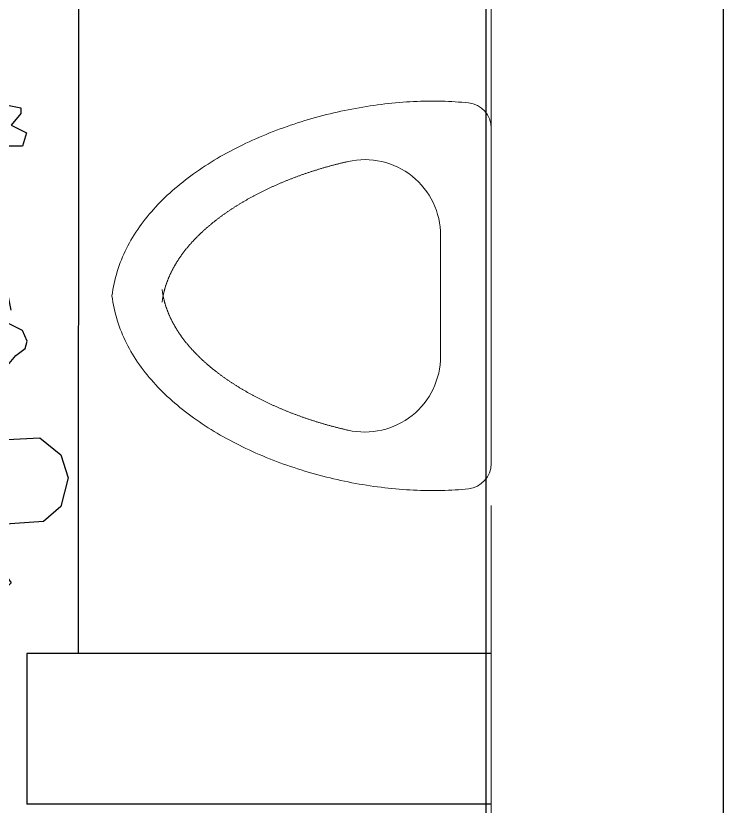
# Model space of a CAD drawing. Header units: metres. Extents: x 319894 to 3389272, y 120 to 6136017.
# Drawn here: x 321545.903 to 321546.588, y 3068034.113 to 3068034.879 of the extents above; entities that cross this region are included whole.
import ezdxf

# ---------------------------------------------------------------- set-up
doc = ezdxf.new("R2010")
doc.units = ezdxf.units.M
doc.header["$MEASUREMENT"] = 0
doc.linetypes.add('CENTER', pattern=[2, 1.25, -0.25, 0.25, -0.25])
doc.linetypes.add('HIDDEN', pattern=[0.375, 0.25, -0.125])
for name, color, linetype, lineweight in [('centerline', 255, 'HIDDEN', 5), ('hatch', 252, 'Continuous', 15), ('wall', 4, 'Continuous', 30)]:
    doc.layers.add(name, color=color, linetype=linetype, lineweight=lineweight)
doc.layers.add('steps', color=23, linetype='Continuous')

# ---------------------------------------------------------------- blocks, each defined once
blk = doc.blocks.new('FINAL GRIDTOP FLOOR')
at = {"layer": 'centerline', "linetype": 'CENTER'}
blk.add_line((322200.74995, 3068092.51643), (322200.74995, 3068054.85673), dxfattribs=at)
blk = doc.blocks.new('URINAL')
at = {"ltscale": 0.5}
for p, q in [((389388.37, 399302.39), (389391.42, 399302.95)), ((389391.42, 399302.95), (389394.49, 399303.44)), ((389394.49, 399303.44), (389397.58, 399303.86)), ((389400.67, 399303.44), (389397.58, 399303.86)), ((389403.74, 399302.95), (389400.67, 399303.44)), ((389406.79, 399302.39), (389403.74, 399302.95)), ((389361.91, 399294.52), (389364.76, 399295.64)), ((389364.76, 399295.64), (389367.63, 399296.7)), ((389367.63, 399296.7), (389370.53, 399297.7)), ((389370.53, 399297.7), (389373.45, 399298.64)), ((389373.45, 399298.64), (389376.39, 399299.52)), ((389376.39, 399299.52), (389379.35, 399300.33)), ((389379.35, 399300.33), (389382.34, 399301.08)), ((389382.34, 399301.08), (389385.34, 399301.77)), ((389385.34, 399301.77), (389388.37, 399302.39)), ((389409.82, 399301.77), (389406.79, 399302.39)), ((389412.83, 399301.08), (389409.82, 399301.77)), ((389415.81, 399300.33), (389412.83, 399301.08)), ((389418.77, 399299.52), (389415.81, 399300.33)), ((389421.71, 399298.64), (389418.77, 399299.52)), ((389424.63, 399297.7), (389421.71, 399298.64)), ((389427.53, 399296.7), (389424.63, 399297.7)), ((389430.4, 399295.64), (389427.53, 399296.7)), ((389433.25, 399294.52), (389430.4, 399295.64)), ((389345.27, 399286.58), (389347.99, 399288.05)), ((389347.99, 399288.05), (389350.73, 399289.46)), ((389350.73, 399289.46), (389353.49, 399290.81)), ((389353.49, 399290.81), (389356.27, 399292.1)), ((389356.27, 399292.1), (389359.08, 399293.34)), ((389359.08, 399293.34), (389361.91, 399294.52)), ((389436.08, 399293.34), (389433.25, 399294.52)), ((389438.89, 399292.1), (389436.08, 399293.34)), ((389441.67, 399290.81), (389438.89, 399292.1)), ((389444.43, 399289.46), (389441.67, 399290.81)), ((389447.17, 399288.05), (389444.43, 399289.46)), ((389449.89, 399286.58), (389447.17, 399288.05)), ((389332.04, 399278.45), (389334.64, 399280.18)), ((389334.64, 399280.18), (389337.27, 399281.86)), ((389337.27, 399281.86), (389339.91, 399283.49)), ((389339.91, 399283.49), (389342.58, 399285.06)), ((389342.58, 399285.06), (389345.27, 399286.58)), ((389452.58, 399285.06), (389449.89, 399286.58)), ((389455.25, 399283.49), (389452.58, 399285.06)), ((389457.9, 399281.86), (389455.25, 399283.49)), ((389460.52, 399280.18), (389457.9, 399281.86)), ((389463.12, 399278.45), (389460.52, 399280.18)), ((389321.88, 399271.01), (389324.39, 399272.94)), ((389324.39, 399272.94), (389326.92, 399274.83)), ((389326.92, 399274.83), (389329.47, 399276.66)), ((389329.47, 399276.66), (389332.04, 399278.45)), ((389465.69, 399276.66), (389463.12, 399278.45)), ((389468.25, 399274.83), (389465.69, 399276.66)), ((389470.77, 399272.94), (389468.25, 399274.83)), ((389473.28, 399271.01), (389470.77, 399272.94)), ((389312.1, 399262.8), (389314.51, 399264.92)), ((389314.51, 399264.92), (389316.94, 399267)), ((389316.94, 399267), (389319.4, 399269.03)), ((389319.4, 399269.03), (389321.88, 399271.01)), ((389475.76, 399269.03), (389473.28, 399271.01)), ((389478.22, 399267), (389475.76, 399269.03)), ((389480.65, 399264.92), (389478.22, 399267)), ((389483.06, 399262.8), (389480.65, 399264.92)), ((389302.7, 399253.85), (389305.02, 399256.15)), ((389305.02, 399256.15), (389307.35, 399258.41)), ((389307.35, 399258.41), (389309.71, 399260.63)), ((389309.71, 399260.63), (389312.1, 399262.8)), ((389485.45, 399260.63), (389483.06, 399262.8)), ((389487.81, 399258.41), (389485.45, 399260.63)), ((389490.14, 399256.15), (389487.81, 399258.41)), ((389492.46, 399253.85), (389490.14, 399256.15)), ((389295.92, 399246.69), (389298.15, 399249.12)), ((389298.15, 399249.12), (389300.42, 399251.51)), ((389300.42, 399251.51), (389302.7, 399253.85)), ((389379.41, 399247.66), (389379.85, 399247.84)), ((389379.85, 399247.84), (389380.3, 399248.02)), ((389380.3, 399248.02), (389380.74, 399248.2)), ((389380.74, 399248.2), (389381.18, 399248.38)), ((389381.18, 399248.38), (389381.62, 399248.56)), ((389381.62, 399248.56), (389382.06, 399248.73)), ((389382.06, 399248.73), (389382.51, 399248.9)), ((389382.51, 399248.9), (389382.95, 399249.07)), ((389382.95, 399249.07), (389383.39, 399249.23)), ((389383.39, 399249.23), (389383.83, 399249.4)), ((389383.83, 399249.4), (389384.28, 399249.56)), ((389384.28, 399249.56), (389384.72, 399249.72)), ((389384.72, 399249.72), (389385.17, 399249.87)), ((389385.17, 399249.87), (389385.61, 399250.03)), ((389385.61, 399250.03), (389386.05, 399250.18)), ((389386.05, 399250.18), (389386.5, 399250.33)), ((389386.5, 399250.33), (389386.94, 399250.47)), ((389386.94, 399250.47), (389387.39, 399250.62)), ((389387.39, 399250.62), (389387.84, 399250.76)), ((389387.84, 399250.76), (389388.28, 399250.9)), ((389388.28, 399250.9), (389388.73, 399251.04)), ((389388.73, 399251.04), (389389.18, 399251.17)), ((389389.18, 399251.17), (389389.63, 399251.3)), ((389389.63, 399251.3), (389390.07, 399251.43)), ((389390.07, 399251.43), (389390.52, 399251.56)), ((389390.52, 399251.56), (389390.97, 399251.69)), ((389390.97, 399251.69), (389391.42, 399251.81)), ((389391.83, 399254.19), (389391.37, 399254.25)), ((389391.42, 399251.81), (389391.87, 399251.93)), ((389392.3, 399254.12), (389391.83, 399254.19)), ((389391.87, 399251.93), (389392.32, 399252.05)), ((389392.77, 399254.06), (389392.3, 399254.12)), ((389392.32, 399252.05), (389392.77, 399252.17)), ((389393.23, 399253.99), (389392.77, 399254.06)), ((389392.77, 399252.17), (389393.23, 399252.28)), ((389393.7, 399253.92), (389393.23, 399253.99)), ((389393.23, 399252.28), (389393.68, 399252.39)), ((389393.68, 399252.39), (389394.13, 399252.5)), ((389394.16, 399253.85), (389393.7, 399253.92)), ((389394.13, 399252.5), (389394.58, 399252.61)), ((389394.62, 399253.78), (389394.16, 399253.85)), ((389394.58, 399252.61), (389395.04, 399252.71)), ((389395.09, 399253.7), (389394.62, 399253.78)), ((389395.04, 399252.71), (389395.49, 399252.81)), ((389395.55, 399253.62), (389395.09, 399253.7)), ((389395.49, 399252.81), (389395.95, 399252.91)), ((389396.01, 399253.54), (389395.55, 399253.62)), ((389395.95, 399252.91), (389396.41, 399253.01)), ((389396.47, 399253.46), (389396.01, 399253.54)), ((389396.41, 399253.01), (389396.86, 399253.1)), ((389396.93, 399253.37), (389396.47, 399253.46)), ((389396.86, 399253.1), (389397.32, 399253.2)), ((389397.39, 399253.29), (389396.93, 399253.37)), ((389397.32, 399253.2), (389397.78, 399253.29)), ((389397.84, 399253.2), (389397.39, 399253.29)), ((389397.78, 399253.29), (389398.24, 399253.37)), ((389398.3, 399253.1), (389397.84, 399253.2)), ((389398.24, 399253.37), (389398.69, 399253.46)), ((389398.76, 399253.01), (389398.3, 399253.1)), ((389398.69, 399253.46), (389399.15, 399253.54)), ((389399.21, 399252.91), (389398.76, 399253.01)), ((389399.15, 399253.54), (389399.62, 399253.62)), ((389399.67, 399252.81), (389399.21, 399252.91)), ((389399.62, 399253.62), (389400.08, 399253.7)), ((389400.12, 399252.71), (389399.67, 399252.81)), ((389400.08, 399253.7), (389400.54, 399253.78)), ((389400.58, 399252.61), (389400.12, 399252.71)), ((389400.54, 399253.78), (389401, 399253.85)), ((389401.03, 399252.5), (389400.58, 399252.61)), ((389401, 399253.85), (389401.47, 399253.92)), ((389401.48, 399252.39), (389401.03, 399252.5)), ((389401.47, 399253.92), (389401.93, 399253.99)), ((389401.94, 399252.28), (389401.48, 399252.39)), ((389401.93, 399253.99), (389402.39, 399254.06)), ((389402.39, 399252.17), (389401.94, 399252.28)), ((389402.39, 399254.06), (389402.86, 399254.12)), ((389402.84, 399252.05), (389402.39, 399252.17)), ((389403.29, 399251.93), (389402.84, 399252.05)), ((389402.86, 399254.12), (389403.33, 399254.19)), ((389403.74, 399251.81), (389403.29, 399251.93)), ((389403.33, 399254.19), (389403.8, 399254.25)), ((389404.19, 399251.69), (389403.74, 399251.81)), ((389404.64, 399251.56), (389404.19, 399251.69)), ((389405.09, 399251.43), (389404.64, 399251.56)), ((389405.54, 399251.3), (389405.09, 399251.43)), ((389405.98, 399251.17), (389405.54, 399251.3)), ((389406.43, 399251.04), (389405.98, 399251.17)), ((389406.88, 399250.9), (389406.43, 399251.04)), ((389407.33, 399250.76), (389406.88, 399250.9)), ((389407.77, 399250.62), (389407.33, 399250.76)), ((389408.22, 399250.47), (389407.77, 399250.62)), ((389408.66, 399250.33), (389408.22, 399250.47)), ((389409.11, 399250.18), (389408.66, 399250.33)), ((389409.55, 399250.03), (389409.11, 399250.18)), ((389410, 399249.87), (389409.55, 399250.03)), ((389410.44, 399249.72), (389410, 399249.87)), ((389410.89, 399249.56), (389410.44, 399249.72)), ((389411.33, 399249.4), (389410.89, 399249.56)), ((389411.77, 399249.23), (389411.33, 399249.4)), ((389412.21, 399249.07), (389411.77, 399249.23)), ((389412.66, 399248.9), (389412.21, 399249.07)), ((389413.1, 399248.73), (389412.66, 399248.9)), ((389413.54, 399248.56), (389413.1, 399248.73)), ((389413.98, 399248.38), (389413.54, 399248.56)), ((389414.43, 399248.2), (389413.98, 399248.38)), ((389414.87, 399248.02), (389414.43, 399248.2)), ((389415.31, 399247.84), (389414.87, 399248.02)), ((389415.75, 399247.66), (389415.31, 399247.84)), ((389494.74, 399251.51), (389492.46, 399253.85)), ((389497.01, 399249.12), (389494.74, 399251.51)), ((389499.24, 399246.69), (389497.01, 399249.12)), ((389289.35, 399239.17), (389291.51, 399241.71)), ((389291.51, 399241.71), (389293.7, 399244.22)), ((389293.7, 399244.22), (389295.92, 399246.69)), ((389364.06, 399239.64), (389364.49, 399239.91)), ((389364.49, 399239.91), (389364.93, 399240.18)), ((389364.93, 399240.18), (389365.37, 399240.45)), ((389365.37, 399240.45), (389365.8, 399240.71)), ((389365.8, 399240.71), (389366.24, 399240.97)), ((389366.24, 399240.97), (389366.68, 399241.23)), ((389366.68, 399241.23), (389367.11, 399241.49)), ((389367.11, 399241.49), (389367.55, 399241.74)), ((389367.55, 399241.74), (389367.99, 399241.99)), ((389367.99, 399241.99), (389368.43, 399242.24)), ((389368.43, 399242.24), (389368.86, 399242.49)), ((389368.86, 399242.49), (389369.3, 399242.73)), ((389369.3, 399242.73), (389369.74, 399242.97)), ((389369.74, 399242.97), (389370.18, 399243.21)), ((389370.18, 399243.21), (389370.62, 399243.45)), ((389370.62, 399243.45), (389371.06, 399243.68)), ((389371.06, 399243.68), (389371.49, 399243.91)), ((389371.49, 399243.91), (389371.93, 399244.14)), ((389371.93, 399244.14), (389372.37, 399244.37)), ((389372.37, 399244.37), (389372.81, 399244.59)), ((389372.81, 399244.59), (389373.25, 399244.81)), ((389373.25, 399244.81), (389373.69, 399245.03)), ((389373.69, 399245.03), (389374.13, 399245.25)), ((389374.13, 399245.25), (389374.57, 399245.46)), ((389374.57, 399245.46), (389375.01, 399245.68)), ((389375.01, 399245.68), (389375.45, 399245.89)), ((389375.45, 399245.89), (389375.89, 399246.09)), ((389375.89, 399246.09), (389376.33, 399246.3)), ((389376.33, 399246.3), (389376.77, 399246.5)), ((389376.77, 399246.5), (389377.21, 399246.7)), ((389377.21, 399246.7), (389377.65, 399246.89)), ((389377.65, 399246.89), (389378.09, 399247.09)), ((389378.09, 399247.09), (389378.53, 399247.28)), ((389378.53, 399247.28), (389378.97, 399247.47)), ((389378.97, 399247.47), (389379.41, 399247.66)), ((389416.19, 399247.47), (389415.75, 399247.66)), ((389416.63, 399247.28), (389416.19, 399247.47)), ((389417.07, 399247.09), (389416.63, 399247.28)), ((389417.51, 399246.89), (389417.07, 399247.09)), ((389417.95, 399246.7), (389417.51, 399246.89)), ((389418.39, 399246.5), (389417.95, 399246.7)), ((389418.83, 399246.3), (389418.39, 399246.5)), ((389419.27, 399246.09), (389418.83, 399246.3)), ((389419.71, 399245.89), (389419.27, 399246.09)), ((389420.15, 399245.68), (389419.71, 399245.89)), ((389420.59, 399245.46), (389420.15, 399245.68)), ((389421.03, 399245.25), (389420.59, 399245.46)), ((389421.47, 399245.03), (389421.03, 399245.25)), ((389421.91, 399244.81), (389421.47, 399245.03)), ((389422.35, 399244.59), (389421.91, 399244.81)), ((389422.79, 399244.37), (389422.35, 399244.59)), ((389423.23, 399244.14), (389422.79, 399244.37)), ((389423.67, 399243.91), (389423.23, 399244.14)), ((389424.11, 399243.68), (389423.67, 399243.91)), ((389424.55, 399243.45), (389424.11, 399243.68)), ((389424.98, 399243.21), (389424.55, 399243.45)), ((389425.42, 399242.97), (389424.98, 399243.21)), ((389425.86, 399242.73), (389425.42, 399242.97)), ((389426.3, 399242.49), (389425.86, 399242.73)), ((389426.74, 399242.24), (389426.3, 399242.49)), ((389427.17, 399241.99), (389426.74, 399242.24)), ((389427.61, 399241.74), (389427.17, 399241.99)), ((389428.05, 399241.49), (389427.61, 399241.74)), ((389428.49, 399241.23), (389428.05, 399241.49)), ((389428.92, 399240.97), (389428.49, 399241.23)), ((389429.36, 399240.71), (389428.92, 399240.97)), ((389429.8, 399240.45), (389429.36, 399240.71)), ((389430.23, 399240.18), (389429.8, 399240.45)), ((389430.67, 399239.91), (389430.23, 399240.18)), ((389431.1, 399239.64), (389430.67, 399239.91)), ((389501.46, 399244.22), (389499.24, 399246.69)), ((389503.65, 399241.71), (389501.46, 399244.22)), ((389505.81, 399239.17), (389503.65, 399241.71)), ((389283.01, 399231.29), (389285.1, 399233.95)), ((389285.1, 399233.95), (389287.21, 399236.58)), ((389287.21, 399236.58), (389289.35, 399239.17)), ((389353.22, 399232.04), (389353.65, 399232.37)), ((389353.65, 399232.37), (389354.08, 399232.71)), ((389354.08, 399232.71), (389354.51, 399233.04)), ((389354.51, 399233.04), (389354.94, 399233.36)), ((389354.94, 399233.36), (389355.38, 399233.69)), ((389355.38, 399233.69), (389355.81, 399234.01)), ((389355.81, 399234.01), (389356.24, 399234.33)), ((389356.24, 399234.33), (389356.67, 399234.64)), ((389356.67, 399234.64), (389357.11, 399234.96)), ((389357.11, 399234.96), (389357.54, 399235.27)), ((389357.54, 399235.27), (389357.97, 399235.58)), ((389357.97, 399235.58), (389358.41, 399235.89)), ((389358.41, 399235.89), (389358.84, 399236.19)), ((389358.84, 399236.19), (389359.27, 399236.49)), ((389359.27, 399236.49), (389359.71, 399236.79)), ((389359.71, 399236.79), (389360.14, 399237.09)), ((389360.14, 399237.09), (389360.58, 399237.38)), ((389360.58, 399237.38), (389361.01, 399237.67)), ((389361.01, 399237.67), (389361.45, 399237.96)), ((389361.45, 399237.96), (389361.88, 399238.25)), ((389361.88, 399238.25), (389362.32, 399238.53)), ((389362.32, 399238.53), (389362.75, 399238.81)), ((389362.75, 399238.81), (389363.19, 399239.09)), ((389363.19, 399239.09), (389363.62, 399239.37)), ((389363.62, 399239.37), (389364.06, 399239.64)), ((389431.54, 399239.37), (389431.1, 399239.64)), ((389431.98, 399239.09), (389431.54, 399239.37)), ((389432.41, 399238.81), (389431.98, 399239.09)), ((389432.85, 399238.53), (389432.41, 399238.81)), ((389433.28, 399238.25), (389432.85, 399238.53)), ((389433.72, 399237.96), (389433.28, 399238.25)), ((389434.15, 399237.67), (389433.72, 399237.96)), ((389434.59, 399237.38), (389434.15, 399237.67)), ((389435.02, 399237.09), (389434.59, 399237.38)), ((389435.46, 399236.79), (389435.02, 399237.09)), ((389435.89, 399236.49), (389435.46, 399236.79)), ((389436.32, 399236.19), (389435.89, 399236.49)), ((389436.76, 399235.89), (389436.32, 399236.19)), ((389437.19, 399235.58), (389436.76, 399235.89)), ((389437.62, 399235.27), (389437.19, 399235.58)), ((389438.06, 399234.96), (389437.62, 399235.27)), ((389438.49, 399234.64), (389438.06, 399234.96)), ((389438.92, 399234.33), (389438.49, 399234.64)), ((389439.36, 399234.01), (389438.92, 399234.33)), ((389439.79, 399233.69), (389439.36, 399234.01)), ((389440.22, 399233.36), (389439.79, 399233.69)), ((389440.65, 399233.04), (389440.22, 399233.36)), ((389441.08, 399232.71), (389440.65, 399233.04)), ((389441.51, 399232.37), (389441.08, 399232.71)), ((389441.95, 399232.04), (389441.51, 399232.37)), ((389507.95, 399236.58), (389505.81, 399239.17)), ((389510.06, 399233.95), (389507.95, 399236.58)), ((389512.15, 399231.29), (389510.06, 399233.95)), ((389276.9, 399223.09), (389278.91, 399225.86)), ((389278.91, 399225.86), (389280.95, 399228.59)), ((389280.95, 399228.59), (389283.01, 399231.29)), ((389343.79, 399224.04), (389344.22, 399224.43)), ((389344.22, 399224.43), (389344.65, 399224.82)), ((389344.65, 399224.82), (389345.07, 399225.2)), ((389345.07, 399225.2), (389345.5, 399225.58)), ((389345.5, 399225.58), (389345.92, 399225.96)), ((389345.92, 399225.96), (389346.35, 399226.34)), ((389346.35, 399226.34), (389346.78, 399226.72)), ((389346.78, 399226.72), (389347.21, 399227.09)), ((389347.21, 399227.09), (389347.63, 399227.46)), ((389347.63, 399227.46), (389348.06, 399227.83)), ((389348.06, 399227.83), (389348.49, 399228.19)), ((389348.49, 399228.19), (389348.92, 399228.56)), ((389348.92, 399228.56), (389349.35, 399228.92)), ((389349.35, 399228.92), (389349.78, 399229.27)), ((389349.78, 399229.27), (389350.21, 399229.63)), ((389350.21, 399229.63), (389350.64, 399229.98)), ((389350.64, 399229.98), (389351.06, 399230.33)), ((389351.06, 399230.33), (389351.49, 399230.68)), ((389351.49, 399230.68), (389351.93, 399231.02)), ((389351.93, 399231.02), (389352.36, 399231.36)), ((389352.36, 399231.36), (389352.79, 399231.7)), ((389352.79, 399231.7), (389353.22, 399232.04)), ((389442.38, 399231.7), (389441.95, 399232.04)), ((389442.81, 399231.36), (389442.38, 399231.7)), ((389443.24, 399231.02), (389442.81, 399231.36)), ((389443.67, 399230.68), (389443.24, 399231.02)), ((389444.1, 399230.33), (389443.67, 399230.68)), ((389444.53, 399229.98), (389444.1, 399230.33)), ((389444.96, 399229.63), (389444.53, 399229.98)), ((389445.39, 399229.27), (389444.96, 399229.63)), ((389445.82, 399228.92), (389445.39, 399229.27)), ((389446.24, 399228.56), (389445.82, 399228.92)), ((389446.67, 399228.19), (389446.24, 399228.56)), ((389447.1, 399227.83), (389446.67, 399228.19)), ((389447.53, 399227.46), (389447.1, 399227.83)), ((389447.96, 399227.09), (389447.53, 399227.46)), ((389448.38, 399226.72), (389447.96, 399227.09)), ((389448.81, 399226.34), (389448.38, 399226.72)), ((389449.24, 399225.96), (389448.81, 399226.34)), ((389449.66, 399225.58), (389449.24, 399225.96)), ((389450.09, 399225.2), (389449.66, 399225.58)), ((389450.52, 399224.82), (389450.09, 399225.2)), ((389450.94, 399224.43), (389450.52, 399224.82)), ((389451.37, 399224.04), (389450.94, 399224.43)), ((389514.21, 399228.59), (389512.15, 399231.29)), ((389516.25, 399225.86), (389514.21, 399228.59)), ((389518.26, 399223.09), (389516.25, 399225.86)), ((389271.02, 399214.58), (389272.95, 399217.45)), ((389272.95, 399217.45), (389274.91, 399220.29)), ((389274.91, 399220.29), (389276.9, 399223.09)), ((389335.79, 399216.15), (389336.21, 399216.58)), ((389336.21, 399216.58), (389336.63, 399217.02)), ((389336.63, 399217.02), (389337.05, 399217.45)), ((389337.05, 399217.45), (389337.47, 399217.88)), ((389337.47, 399217.88), (389337.88, 399218.31)), ((389337.88, 399218.31), (389338.3, 399218.73)), ((389338.3, 399218.73), (389338.72, 399219.16)), ((389338.72, 399219.16), (389339.14, 399219.58)), ((389339.14, 399219.58), (389339.56, 399219.99)), ((389339.56, 399219.99), (389339.99, 399220.41)), ((389339.99, 399220.41), (389340.41, 399220.82)), ((389340.41, 399220.82), (389340.83, 399221.23)), ((389340.83, 399221.23), (389341.25, 399221.64)), ((389341.25, 399221.64), (389341.67, 399222.05)), ((389341.67, 399222.05), (389342.1, 399222.45)), ((389342.1, 399222.45), (389342.52, 399222.85)), ((389342.52, 399222.85), (389342.95, 399223.25)), ((389342.95, 399223.25), (389343.37, 399223.64)), ((389343.37, 399223.64), (389343.79, 399224.04)), ((389451.79, 399223.64), (389451.37, 399224.04)), ((389452.22, 399223.25), (389451.79, 399223.64)), ((389452.64, 399222.85), (389452.22, 399223.25)), ((389453.06, 399222.45), (389452.64, 399222.85)), ((389453.49, 399222.05), (389453.06, 399222.45)), ((389453.91, 399221.64), (389453.49, 399222.05)), ((389454.33, 399221.23), (389453.91, 399221.64)), ((389454.76, 399220.82), (389454.33, 399221.23)), ((389455.18, 399220.41), (389454.76, 399220.82)), ((389455.6, 399219.99), (389455.18, 399220.41)), ((389456.02, 399219.58), (389455.6, 399219.99)), ((389456.44, 399219.16), (389456.02, 399219.58)), ((389456.86, 399218.73), (389456.44, 399219.16)), ((389457.28, 399218.31), (389456.86, 399218.73)), ((389457.7, 399217.88), (389457.28, 399218.31)), ((389458.12, 399217.45), (389457.7, 399217.88)), ((389458.53, 399217.02), (389458.12, 399217.45)), ((389458.95, 399216.58), (389458.53, 399217.02)), ((389459.37, 399216.15), (389458.95, 399216.58)), ((389520.25, 399220.29), (389518.26, 399223.09)), ((389522.21, 399217.45), (389520.25, 399220.29)), ((389524.14, 399214.58), (389522.21, 399217.45)), ((389265.37, 399205.78), (389267.23, 399208.75)), ((389267.23, 399208.75), (389269.11, 399211.68)), ((389269.11, 399211.68), (389271.02, 399214.58)), ((389328.79, 399208.35), (389329.19, 399208.83)), ((389329.19, 399208.83), (389329.6, 399209.3)), ((389329.6, 399209.3), (389330.01, 399209.78)), ((389330.01, 399209.78), (389330.42, 399210.25)), ((389330.42, 399210.25), (389330.83, 399210.71)), ((389330.83, 399210.71), (389331.24, 399211.18)), ((389331.24, 399211.18), (389331.65, 399211.64)), ((389331.65, 399211.64), (389332.06, 399212.1)), ((389332.06, 399212.1), (389332.48, 399212.56)), ((389332.48, 399212.56), (389332.89, 399213.02)), ((389332.89, 399213.02), (389333.3, 399213.47)), ((389333.3, 399213.47), (389333.72, 399213.92)), ((389333.72, 399213.92), (389334.13, 399214.37)), ((389334.13, 399214.37), (389334.55, 399214.82)), ((389334.55, 399214.82), (389334.96, 399215.26)), ((389334.96, 399215.26), (389335.38, 399215.71)), ((389335.38, 399215.71), (389335.79, 399216.15)), ((389459.78, 399215.71), (389459.37, 399216.15)), ((389460.2, 399215.26), (389459.78, 399215.71)), ((389460.62, 399214.82), (389460.2, 399215.26)), ((389461.03, 399214.37), (389460.62, 399214.82)), ((389461.45, 399213.92), (389461.03, 399214.37)), ((389461.86, 399213.47), (389461.45, 399213.92)), ((389462.27, 399213.02), (389461.86, 399213.47)), ((389462.69, 399212.56), (389462.27, 399213.02)), ((389463.1, 399212.1), (389462.69, 399212.56)), ((389463.51, 399211.64), (389463.1, 399212.1)), ((389463.92, 399211.18), (389463.51, 399211.64)), ((389464.33, 399210.71), (389463.92, 399211.18)), ((389464.74, 399210.25), (389464.33, 399210.71)), ((389465.15, 399209.78), (389464.74, 399210.25)), ((389465.56, 399209.3), (389465.15, 399209.78)), ((389465.97, 399208.83), (389465.56, 399209.3)), ((389466.38, 399208.35), (389465.97, 399208.83)), ((389526.05, 399211.68), (389524.14, 399214.58)), ((389527.93, 399208.75), (389526.05, 399211.68)), ((389529.79, 399205.78), (389527.93, 399208.75)), ((389261.74, 399199.77), (389263.54, 399202.79)), ((389263.54, 399202.79), (389265.37, 399205.78)), ((389322.35, 399200.42), (389322.74, 399200.93)), ((389322.74, 399200.93), (389323.14, 399201.44)), ((389323.14, 399201.44), (389323.54, 399201.95)), ((389323.54, 399201.95), (389323.94, 399202.45)), ((389323.94, 399202.45), (389324.34, 399202.96)), ((389324.34, 399202.96), (389324.74, 399203.46)), ((389324.74, 399203.46), (389325.14, 399203.96)), ((389325.14, 399203.96), (389325.54, 399204.46)), ((389325.54, 399204.46), (389325.95, 399204.95)), ((389325.95, 399204.95), (389326.35, 399205.44)), ((389326.35, 399205.44), (389326.76, 399205.93)), ((389326.76, 399205.93), (389327.16, 399206.42)), ((389327.16, 399206.42), (389327.57, 399206.91)), ((389327.57, 399206.91), (389327.97, 399207.39)), ((389327.97, 399207.39), (389328.38, 399207.87)), ((389328.38, 399207.87), (389328.79, 399208.35)), ((389466.78, 399207.87), (389466.38, 399208.35)), ((389467.19, 399207.39), (389466.78, 399207.87)), ((389467.6, 399206.91), (389467.19, 399207.39)), ((389468, 399206.42), (389467.6, 399206.91)), ((389468.41, 399205.93), (389468, 399206.42)), ((389468.81, 399205.44), (389468.41, 399205.93)), ((389469.21, 399204.95), (389468.81, 399205.44)), ((389469.62, 399204.46), (389469.21, 399204.95)), ((389470.02, 399203.96), (389469.62, 399204.46)), ((389470.42, 399203.46), (389470.02, 399203.96)), ((389470.82, 399202.96), (389470.42, 399203.46)), ((389471.22, 399202.45), (389470.82, 399202.96)), ((389471.62, 399201.95), (389471.22, 399202.45)), ((389472.02, 399201.44), (389471.62, 399201.95)), ((389472.42, 399200.93), (389472.02, 399201.44)), ((389472.81, 399200.42), (389472.42, 399200.93)), ((389531.62, 399202.79), (389529.79, 399205.78)), ((389533.42, 399199.77), (389531.62, 399202.79)), ((389256.48, 399190.53), (389258.21, 399193.63)), ((389258.21, 399193.63), (389259.96, 399196.71)), ((389259.96, 399196.71), (389261.74, 399199.77)), ((389316.48, 399192.47), (389316.86, 399193.01)), ((389316.86, 399193.01), (389317.25, 399193.55)), ((389317.25, 399193.55), (389317.64, 399194.1)), ((389317.64, 399194.1), (389318.02, 399194.63)), ((389318.02, 399194.63), (389318.41, 399195.17)), ((389318.41, 399195.17), (389318.8, 399195.7)), ((389318.8, 399195.7), (389319.19, 399196.24)), ((389319.19, 399196.24), (389319.59, 399196.77)), ((389319.59, 399196.77), (389319.98, 399197.29)), ((389319.98, 399197.29), (389320.37, 399197.82)), ((389320.37, 399197.82), (389320.76, 399198.34)), ((389320.76, 399198.34), (389321.16, 399198.86)), ((389321.16, 399198.86), (389321.55, 399199.38)), ((389321.55, 399199.38), (389321.95, 399199.9)), ((389321.95, 399199.9), (389322.35, 399200.42)), ((389473.21, 399199.9), (389472.81, 399200.42)), ((389473.61, 399199.38), (389473.21, 399199.9)), ((389474, 399198.86), (389473.61, 399199.38)), ((389474.4, 399198.34), (389474, 399198.86)), ((389474.79, 399197.82), (389474.4, 399198.34)), ((389475.18, 399197.29), (389474.79, 399197.82)), ((389475.57, 399196.77), (389475.18, 399197.29)), ((389475.97, 399196.24), (389475.57, 399196.77)), ((389476.36, 399195.7), (389475.97, 399196.24)), ((389476.75, 399195.17), (389476.36, 399195.7)), ((389477.14, 399194.63), (389476.75, 399195.17)), ((389477.52, 399194.1), (389477.14, 399194.63)), ((389477.91, 399193.55), (389477.52, 399194.1)), ((389478.3, 399193.01), (389477.91, 399193.55)), ((389478.68, 399192.47), (389478.3, 399193.01)), ((389535.2, 399196.71), (389533.42, 399199.77)), ((389536.95, 399193.63), (389535.2, 399196.71)), ((389538.68, 399190.53), (389536.95, 399193.63)), ((389253.12, 399184.23), (389254.79, 399187.39)), ((389254.79, 399187.39), (389256.48, 399190.53)), ((389311.16, 399184.63), (389311.54, 399185.2)), ((389311.54, 399185.2), (389311.91, 399185.77)), ((389311.91, 399185.77), (389312.29, 399186.34)), ((389312.29, 399186.34), (389312.66, 399186.91)), ((389312.66, 399186.91), (389313.04, 399187.47)), ((389313.04, 399187.47), (389313.42, 399188.04)), ((389313.42, 399188.04), (389313.8, 399188.6)), ((389313.8, 399188.6), (389314.18, 399189.16)), ((389314.18, 399189.16), (389314.56, 399189.71)), ((389314.56, 399189.71), (389314.94, 399190.27)), ((389314.94, 399190.27), (389315.32, 399190.82)), ((389315.32, 399190.82), (389315.71, 399191.37)), ((389315.71, 399191.37), (389316.09, 399191.92)), ((389316.09, 399191.92), (389316.48, 399192.47)), ((389479.07, 399191.92), (389478.68, 399192.47)), ((389479.45, 399191.37), (389479.07, 399191.92)), ((389479.84, 399190.82), (389479.45, 399191.37)), ((389480.22, 399190.27), (389479.84, 399190.82)), ((389480.6, 399189.71), (389480.22, 399190.27)), ((389480.98, 399189.16), (389480.6, 399189.71)), ((389481.36, 399188.6), (389480.98, 399189.16)), ((389481.74, 399188.04), (389481.36, 399188.6)), ((389482.12, 399187.47), (389481.74, 399188.04)), ((389482.5, 399186.91), (389482.12, 399187.47)), ((389482.87, 399186.34), (389482.5, 399186.91)), ((389483.25, 399185.77), (389482.87, 399186.34)), ((389483.62, 399185.2), (389483.25, 399185.77)), ((389484, 399184.63), (389483.62, 399185.2)), ((389540.37, 399187.39), (389538.68, 399190.53)), ((389542.04, 399184.23), (389540.37, 399187.39)), ((389248.26, 399174.61), (389249.85, 399177.84)), ((389249.85, 399177.84), (389251.47, 399181.05)), ((389251.47, 399181.05), (389253.12, 399184.23)), ((389306.38, 399177), (389306.75, 399177.6)), ((389306.75, 399177.6), (389307.11, 399178.2)), ((389307.11, 399178.2), (389307.47, 399178.79)), ((389307.47, 399178.79), (389307.84, 399179.38)), ((389307.84, 399179.38), (389308.2, 399179.97)), ((389308.2, 399179.97), (389308.57, 399180.56)), ((389308.57, 399180.56), (389308.94, 399181.15)), ((389308.94, 399181.15), (389309.31, 399181.73)), ((389309.31, 399181.73), (389309.67, 399182.32)), ((389309.67, 399182.32), (389310.05, 399182.9)), ((389310.05, 399182.9), (389310.42, 399183.48)), ((389310.42, 399183.48), (389310.79, 399184.05)), ((389310.79, 399184.05), (389311.16, 399184.63)), ((389484.37, 399184.05), (389484, 399184.63)), ((389484.74, 399183.48), (389484.37, 399184.05)), ((389485.11, 399182.9), (389484.74, 399183.48)), ((389485.49, 399182.32), (389485.11, 399182.9)), ((389485.85, 399181.73), (389485.49, 399182.32)), ((389486.22, 399181.15), (389485.85, 399181.73)), ((389486.59, 399180.56), (389486.22, 399181.15)), ((389486.96, 399179.97), (389486.59, 399180.56)), ((389487.32, 399179.38), (389486.96, 399179.97)), ((389487.69, 399178.79), (389487.32, 399179.38)), ((389488.05, 399178.2), (389487.69, 399178.79)), ((389488.41, 399177.6), (389488.05, 399178.2)), ((389488.78, 399177), (389488.41, 399177.6)), ((389543.69, 399181.05), (389542.04, 399184.23)), ((389545.31, 399177.84), (389543.69, 399181.05)), ((389546.9, 399174.61), (389545.31, 399177.84)), ((389245.16, 399168.08), (389246.7, 399171.36)), ((389246.7, 399171.36), (389248.26, 399174.61)), ((389301.77, 399169.08), (389302.12, 399169.7)), ((389302.12, 399169.7), (389302.47, 399170.31)), ((389302.47, 399170.31), (389302.82, 399170.93)), ((389302.82, 399170.93), (389303.17, 399171.55)), ((389303.17, 399171.55), (389303.53, 399172.16)), ((389303.53, 399172.16), (389303.88, 399172.77)), ((389303.88, 399172.77), (389304.23, 399173.38)), ((389304.23, 399173.38), (389304.59, 399173.99)), ((389304.59, 399173.99), (389304.95, 399174.6)), ((389304.95, 399174.6), (389305.31, 399175.2)), ((389305.31, 399175.2), (389305.66, 399175.8)), ((389305.66, 399175.8), (389306.02, 399176.41)), ((389306.02, 399176.41), (389306.38, 399177)), ((389489.14, 399176.41), (389488.78, 399177)), ((389489.5, 399175.8), (389489.14, 399176.41)), ((389489.85, 399175.2), (389489.5, 399175.8)), ((389490.21, 399174.6), (389489.85, 399175.2)), ((389490.57, 399173.99), (389490.21, 399174.6)), ((389490.93, 399173.38), (389490.57, 399173.99)), ((389491.28, 399172.77), (389490.93, 399173.38)), ((389491.63, 399172.16), (389491.28, 399172.77)), ((389491.99, 399171.55), (389491.63, 399172.16)), ((389492.34, 399170.93), (389491.99, 399171.55)), ((389492.69, 399170.31), (389492.34, 399170.93)), ((389493.04, 399169.7), (389492.69, 399170.31)), ((389493.39, 399169.08), (389493.04, 399169.7)), ((389548.46, 399171.36), (389546.9, 399174.61)), ((389550, 399168.08), (389548.46, 399171.36)), ((389242.17, 399161.46), (389243.66, 399164.78)), ((389243.66, 399164.78), (389245.16, 399168.08)), ((389297.66, 399161.5), (389298, 399162.14)), ((389298, 399162.14), (389298.34, 399162.78)), ((389298.34, 399162.78), (389298.68, 399163.42)), ((389298.68, 399163.42), (389299.02, 399164.05)), ((389299.02, 399164.05), (389299.36, 399164.69)), ((389299.36, 399164.69), (389299.7, 399165.32)), ((389299.7, 399165.32), (389300.04, 399165.95)), ((389300.04, 399165.95), (389300.39, 399166.58)), ((389300.39, 399166.58), (389300.73, 399167.2)), ((389300.73, 399167.2), (389301.08, 399167.83)), ((389301.08, 399167.83), (389301.42, 399168.45)), ((389301.42, 399168.45), (389301.77, 399169.08)), ((389493.74, 399168.45), (389493.39, 399169.08)), ((389494.08, 399167.83), (389493.74, 399168.45)), ((389494.43, 399167.2), (389494.08, 399167.83)), ((389494.77, 399166.58), (389494.43, 399167.2)), ((389495.12, 399165.95), (389494.77, 399166.58)), ((389495.46, 399165.32), (389495.12, 399165.95)), ((389495.8, 399164.69), (389495.46, 399165.32)), ((389496.14, 399164.05), (389495.8, 399164.69)), ((389496.48, 399163.42), (389496.14, 399164.05)), ((389496.82, 399162.78), (389496.48, 399163.42)), ((389497.16, 399162.14), (389496.82, 399162.78)), ((389497.5, 399161.5), (389497.16, 399162.14)), ((389551.5, 399164.78), (389550, 399168.08)), ((389552.99, 399161.46), (389551.5, 399164.78)), ((389237.89, 399151.38), (389239.29, 399154.76)), ((389239.29, 399154.76), (389240.72, 399158.12)), ((389240.72, 399158.12), (389242.17, 399161.46)), ((389293.71, 399153.71), (389294.03, 399154.37)), ((389294.03, 399154.37), (389294.36, 399155.02)), ((389294.36, 399155.02), (389294.68, 399155.68)), ((389294.68, 399155.68), (389295.01, 399156.33)), ((389295.01, 399156.33), (389295.34, 399156.98)), ((389295.34, 399156.98), (389295.67, 399157.63)), ((389295.67, 399157.63), (389296, 399158.28)), ((389296, 399158.28), (389296.33, 399158.93)), ((389296.33, 399158.93), (389296.66, 399159.57)), ((389296.66, 399159.57), (389296.99, 399160.22)), ((389296.99, 399160.22), (389297.33, 399160.86)), ((389297.33, 399160.86), (389297.66, 399161.5)), ((389497.83, 399160.86), (389497.5, 399161.5)), ((389498.17, 399160.22), (389497.83, 399160.86)), ((389498.5, 399159.57), (389498.17, 399160.22)), ((389498.83, 399158.93), (389498.5, 399159.57)), ((389499.16, 399158.28), (389498.83, 399158.93)), ((389499.49, 399157.63), (389499.16, 399158.28)), ((389499.82, 399156.98), (389499.49, 399157.63)), ((389500.15, 399156.33), (389499.82, 399156.98)), ((389500.48, 399155.68), (389500.15, 399156.33)), ((389500.8, 399155.02), (389500.48, 399155.68)), ((389501.13, 399154.37), (389500.8, 399155.02)), ((389501.45, 399153.71), (389501.13, 399154.37)), ((389554.44, 399158.12), (389552.99, 399161.46)), ((389555.87, 399154.76), (389554.44, 399158.12)), ((389557.27, 399151.38), (389555.87, 399154.76)), ((389235.18, 399144.58), (389236.52, 399147.99)), ((389236.52, 399147.99), (389237.89, 399151.38)), ((389289.92, 399145.71), (389290.23, 399146.38)), ((389290.23, 399146.38), (389290.54, 399147.05)), ((389290.54, 399147.05), (389290.85, 399147.72)), ((389290.85, 399147.72), (389291.16, 399148.4)), ((389291.16, 399148.4), (389291.48, 399149.06)), ((389291.48, 399149.06), (389291.79, 399149.73)), ((389291.79, 399149.73), (389292.11, 399150.4)), ((389292.11, 399150.4), (389292.43, 399151.06)), ((389292.43, 399151.06), (389292.75, 399151.73)), ((389292.75, 399151.73), (389293.07, 399152.39)), ((389293.07, 399152.39), (389293.39, 399153.05)), ((389293.39, 399153.05), (389293.71, 399153.71)), ((389501.77, 399153.05), (389501.45, 399153.71)), ((389502.09, 399152.39), (389501.77, 399153.05)), ((389502.41, 399151.73), (389502.09, 399152.39)), ((389502.73, 399151.06), (389502.41, 399151.73)), ((389503.05, 399150.4), (389502.73, 399151.06)), ((389503.37, 399149.73), (389503.05, 399150.4)), ((389503.68, 399149.06), (389503.37, 399149.73)), ((389504, 399148.4), (389503.68, 399149.06)), ((389504.31, 399147.72), (389504, 399148.4)), ((389504.62, 399147.05), (389504.31, 399147.72)), ((389504.93, 399146.38), (389504.62, 399147.05)), ((389505.24, 399145.71), (389504.93, 399146.38)), ((389558.64, 399147.99), (389557.27, 399151.38)), ((389559.98, 399144.58), (389558.64, 399147.99)), ((389232.58, 399137.7), (389233.87, 399141.15)), ((389233.87, 399141.15), (389235.18, 399144.58)), ((389286.59, 399138.2), (389286.89, 399138.89)), ((389286.89, 399138.89), (389287.18, 399139.58)), ((389287.18, 399139.58), (389287.48, 399140.27)), ((389287.48, 399140.27), (389287.78, 399140.95)), ((389287.78, 399140.95), (389288.09, 399141.63)), ((389288.09, 399141.63), (389288.39, 399142.32)), ((389288.39, 399142.32), (389288.69, 399143)), ((389288.69, 399143), (389289, 399143.68)), ((389289, 399143.68), (389289.3, 399144.35)), ((389289.3, 399144.35), (389289.61, 399145.03)), ((389289.61, 399145.03), (389289.92, 399145.71)), ((389505.55, 399145.03), (389505.24, 399145.71)), ((389505.86, 399144.35), (389505.55, 399145.03)), ((389506.16, 399143.68), (389505.86, 399144.35)), ((389506.47, 399143), (389506.16, 399143.68)), ((389506.77, 399142.32), (389506.47, 399143)), ((389507.07, 399141.63), (389506.77, 399142.32)), ((389507.38, 399140.95), (389507.07, 399141.63)), ((389507.68, 399140.27), (389507.38, 399140.95)), ((389507.98, 399139.58), (389507.68, 399140.27)), ((389508.27, 399138.89), (389507.98, 399139.58)), ((389508.57, 399138.2), (389508.27, 399138.89)), ((389561.29, 399141.15), (389559.98, 399144.58)), ((389562.58, 399137.7), (389561.29, 399141.15)), ((389228.89, 399127.28), (389230.09, 399130.77)), ((389230.09, 399130.77), (389231.32, 399134.24)), ((389231.32, 399134.24), (389232.58, 399137.7)), ((389283.13, 399129.86), (389283.41, 399130.56)), ((389283.41, 399130.56), (389283.69, 399131.26)), ((389283.69, 399131.26), (389283.98, 399131.96)), ((389283.98, 399131.96), (389284.26, 399132.66)), ((389284.26, 399132.66), (389284.55, 399133.36)), ((389284.55, 399133.36), (389284.84, 399134.05)), ((389284.84, 399134.05), (389285.12, 399134.75)), ((389285.12, 399134.75), (389285.42, 399135.44)), ((389285.42, 399135.44), (389285.71, 399136.13)), ((389285.71, 399136.13), (389286, 399136.83)), ((389286, 399136.83), (389286.29, 399137.52)), ((389286.29, 399137.52), (389286.59, 399138.2)), ((389508.87, 399137.52), (389508.57, 399138.2)), ((389509.16, 399136.83), (389508.87, 399137.52)), ((389509.45, 399136.13), (389509.16, 399136.83)), ((389509.74, 399135.44), (389509.45, 399136.13)), ((389510.04, 399134.75), (389509.74, 399135.44)), ((389510.32, 399134.05), (389510.04, 399134.75)), ((389510.61, 399133.36), (389510.32, 399134.05)), ((389510.9, 399132.66), (389510.61, 399133.36)), ((389511.18, 399131.96), (389510.9, 399132.66)), ((389511.47, 399131.26), (389511.18, 399131.96)), ((389511.75, 399130.56), (389511.47, 399131.26)), ((389512.03, 399129.86), (389511.75, 399130.56)), ((389563.84, 399134.24), (389562.58, 399137.7)), ((389565.07, 399130.77), (389563.84, 399134.24)), ((389566.27, 399127.28), (389565.07, 399130.77)), ((389226.56, 399120.27), (389227.71, 399123.78)), ((389227.71, 399123.78), (389228.89, 399127.28)), ((389280.11, 399122.07), (389280.38, 399122.78)), ((389280.38, 399122.78), (389280.65, 399123.49)), ((389280.65, 399123.49), (389280.92, 399124.21)), ((389280.92, 399124.21), (389281.19, 399124.92)), ((389281.19, 399124.92), (389281.46, 399125.63)), ((389281.46, 399125.63), (389281.74, 399126.33)), ((389281.74, 399126.33), (389282.01, 399127.04)), ((389282.01, 399127.04), (389282.29, 399127.75)), ((389282.29, 399127.75), (389282.57, 399128.45)), ((389282.57, 399128.45), (389282.85, 399129.15)), ((389282.85, 399129.15), (389283.13, 399129.86)), ((389512.31, 399129.15), (389512.03, 399129.86)), ((389512.59, 399128.45), (389512.31, 399129.15)), ((389512.87, 399127.75), (389512.59, 399128.45)), ((389513.15, 399127.04), (389512.87, 399127.75)), ((389513.42, 399126.33), (389513.15, 399127.04)), ((389513.7, 399125.63), (389513.42, 399126.33)), ((389513.97, 399124.92), (389513.7, 399125.63)), ((389514.24, 399124.21), (389513.97, 399124.92)), ((389514.51, 399123.49), (389514.24, 399124.21)), ((389514.78, 399122.78), (389514.51, 399123.49)), ((389515.05, 399122.07), (389514.78, 399122.78)), ((389567.45, 399123.78), (389566.27, 399127.28)), ((389568.6, 399120.27), (389567.45, 399123.78)), ((389224.36, 399113.21), (389225.45, 399116.74)), ((389225.45, 399116.74), (389226.56, 399120.27)), ((389277.25, 399114.17), (389277.5, 399114.89)), ((389277.5, 399114.89), (389277.76, 399115.61)), ((389277.76, 399115.61), (389278.02, 399116.33)), ((389278.02, 399116.33), (389278.27, 399117.05)), ((389278.27, 399117.05), (389278.53, 399117.77)), ((389278.53, 399117.77), (389278.79, 399118.49)), ((389278.79, 399118.49), (389279.05, 399119.21)), ((389279.05, 399119.21), (389279.31, 399119.93)), ((389279.31, 399119.93), (389279.58, 399120.64)), ((389279.58, 399120.64), (389279.84, 399121.36)), ((389279.84, 399121.36), (389280.11, 399122.07)), ((389515.32, 399121.36), (389515.05, 399122.07)), ((389515.58, 399120.64), (389515.32, 399121.36)), ((389515.85, 399119.93), (389515.58, 399120.64)), ((389516.11, 399119.21), (389515.85, 399119.93)), ((389516.37, 399118.49), (389516.11, 399119.21)), ((389516.63, 399117.77), (389516.37, 399118.49)), ((389516.89, 399117.05), (389516.63, 399117.77)), ((389517.14, 399116.33), (389516.89, 399117.05)), ((389517.4, 399115.61), (389517.14, 399116.33)), ((389517.66, 399114.89), (389517.4, 399115.61)), ((389517.91, 399114.17), (389517.66, 399114.89)), ((389569.71, 399116.74), (389568.6, 399120.27)), ((389570.8, 399113.21), (389569.71, 399116.74)), ((389222.27, 399106.11), (389223.3, 399109.66)), ((389223.3, 399109.66), (389224.36, 399113.21)), ((389274.79, 399106.89), (389275.03, 399107.62)), ((389275.03, 399107.62), (389275.27, 399108.35)), ((389275.27, 399108.35), (389275.52, 399109.08)), ((389275.52, 399109.08), (389275.76, 399109.81)), ((389275.76, 399109.81), (389276.01, 399110.54)), ((389276.01, 399110.54), (389276.25, 399111.27)), ((389276.25, 399111.27), (389276.5, 399111.99)), ((389276.5, 399111.99), (389276.75, 399112.72)), ((389276.75, 399112.72), (389277, 399113.44)), ((389277, 399113.44), (389277.25, 399114.17)), ((389518.16, 399113.44), (389517.91, 399114.17)), ((389518.41, 399112.72), (389518.16, 399113.44)), ((389518.66, 399111.99), (389518.41, 399112.72)), ((389518.91, 399111.27), (389518.66, 399111.99)), ((389519.15, 399110.54), (389518.91, 399111.27)), ((389519.4, 399109.81), (389519.15, 399110.54)), ((389519.64, 399109.08), (389519.4, 399109.81)), ((389519.89, 399108.35), (389519.64, 399109.08)), ((389520.13, 399107.62), (389519.89, 399108.35)), ((389520.37, 399106.89), (389520.13, 399107.62)), ((389571.86, 399109.66), (389570.8, 399113.21)), ((389572.89, 399106.11), (389571.86, 399109.66)), ((389220.29, 399098.97), (389221.27, 399102.54)), ((389221.27, 399102.54), (389222.27, 399106.11)), ((389272.25, 399098.81), (389272.47, 399099.55)), ((389272.47, 399099.55), (389272.7, 399100.28)), ((389272.7, 399100.28), (389272.93, 399101.02)), ((389272.93, 399101.02), (389273.15, 399101.76)), ((389273.15, 399101.76), (389273.38, 399102.49)), ((389273.38, 399102.49), (389273.62, 399103.23)), ((389273.62, 399103.23), (389273.85, 399103.96)), ((389273.85, 399103.96), (389274.08, 399104.7)), ((389274.08, 399104.7), (389274.32, 399105.43)), ((389274.32, 399105.43), (389274.56, 399106.16)), ((389274.56, 399106.16), (389274.79, 399106.89)), ((389520.6, 399106.16), (389520.37, 399106.89)), ((389520.84, 399105.43), (389520.6, 399106.16)), ((389521.08, 399104.7), (389520.84, 399105.43)), ((389521.31, 399103.96), (389521.08, 399104.7)), ((389521.54, 399103.23), (389521.31, 399103.96)), ((389521.78, 399102.49), (389521.54, 399103.23)), ((389522.01, 399101.76), (389521.78, 399102.49)), ((389522.23, 399101.02), (389522.01, 399101.76)), ((389522.46, 399100.28), (389522.23, 399101.02)), ((389522.69, 399099.55), (389522.46, 399100.28)), ((389522.91, 399098.81), (389522.69, 399099.55)), ((389573.89, 399102.54), (389572.89, 399106.11)), ((389574.87, 399098.97), (389573.89, 399102.54)), ((389217.55, 399088.22), (389218.43, 399091.81)), ((389218.43, 399091.81), (389219.35, 399095.39)), ((389219.35, 399095.39), (389220.29, 399098.97)), ((389270.08, 399091.39), (389270.29, 399092.14)), ((389270.29, 399092.14), (389270.5, 399092.88)), ((389270.5, 399092.88), (389270.71, 399093.62)), ((389270.71, 399093.62), (389270.93, 399094.37)), ((389270.93, 399094.37), (389271.15, 399095.11)), ((389271.15, 399095.11), (389271.36, 399095.85)), ((389271.36, 399095.85), (389271.58, 399096.59)), ((389271.58, 399096.59), (389271.8, 399097.33)), ((389271.8, 399097.33), (389272.02, 399098.07)), ((389272.02, 399098.07), (389272.25, 399098.81)), ((389523.14, 399098.07), (389522.91, 399098.81)), ((389523.36, 399097.33), (389523.14, 399098.07)), ((389523.58, 399096.59), (389523.36, 399097.33)), ((389523.8, 399095.85), (389523.58, 399096.59)), ((389524.01, 399095.11), (389523.8, 399095.85)), ((389524.23, 399094.37), (389524.01, 399095.11)), ((389524.45, 399093.62), (389524.23, 399094.37)), ((389524.66, 399092.88), (389524.45, 399093.62)), ((389524.87, 399092.14), (389524.66, 399092.88)), ((389525.08, 399091.39), (389524.87, 399092.14)), ((389575.81, 399095.39), (389574.87, 399098.97)), ((389576.73, 399091.81), (389575.81, 399095.39)), ((389577.61, 399088.22), (389576.73, 399091.81)), ((389215.86, 399081.02), (389216.69, 399084.62)), ((389216.69, 399084.62), (389217.55, 399088.22)), ((389267.85, 399083.18), (389268.05, 399083.93)), ((389268.05, 399083.93), (389268.24, 399084.68)), ((389268.24, 399084.68), (389268.44, 399085.43)), ((389268.44, 399085.43), (389268.64, 399086.17)), ((389268.64, 399086.17), (389268.84, 399086.92)), ((389268.84, 399086.92), (389269.05, 399087.67)), ((389269.05, 399087.67), (389269.25, 399088.41)), ((389269.25, 399088.41), (389269.45, 399089.16)), ((389269.45, 399089.16), (389269.66, 399089.9)), ((389269.66, 399089.9), (389269.87, 399090.65)), ((389269.87, 399090.65), (389270.08, 399091.39)), ((389525.29, 399090.65), (389525.08, 399091.39)), ((389525.5, 399089.9), (389525.29, 399090.65)), ((389525.71, 399089.16), (389525.5, 399089.9)), ((389525.91, 399088.41), (389525.71, 399089.16)), ((389526.11, 399087.67), (389525.91, 399088.41)), ((389526.32, 399086.92), (389526.11, 399087.67)), ((389526.52, 399086.17), (389526.32, 399086.92)), ((389526.72, 399085.43), (389526.52, 399086.17)), ((389526.92, 399084.68), (389526.72, 399085.43)), ((389527.11, 399083.93), (389526.92, 399084.68)), ((389527.31, 399083.18), (389527.11, 399083.93)), ((389578.47, 399084.62), (389577.61, 399088.22)), ((389579.3, 399081.02), (389578.47, 399084.62)), ((389214.3, 399073.81), (389215.07, 399077.42)), ((389215.07, 399077.42), (389215.86, 399081.02)), ((389265.98, 399075.68), (389266.16, 399076.43)), ((389266.16, 399076.43), (389266.34, 399077.18)), ((389266.34, 399077.18), (389266.52, 399077.93)), ((389266.52, 399077.93), (389266.71, 399078.68)), ((389266.71, 399078.68), (389266.9, 399079.43)), ((389266.9, 399079.43), (389267.08, 399080.18)), ((389267.08, 399080.18), (389267.27, 399080.93)), ((389267.27, 399080.93), (389267.47, 399081.68)), ((389267.47, 399081.68), (389267.66, 399082.43)), ((389267.66, 399082.43), (389267.85, 399083.18)), ((389527.5, 399082.43), (389527.31, 399083.18)), ((389527.69, 399081.68), (389527.5, 399082.43)), ((389527.89, 399080.93), (389527.69, 399081.68)), ((389528.08, 399080.18), (389527.89, 399080.93)), ((389528.26, 399079.43), (389528.08, 399080.18)), ((389528.45, 399078.68), (389528.26, 399079.43)), ((389528.64, 399077.93), (389528.45, 399078.68)), ((389528.82, 399077.18), (389528.64, 399077.93)), ((389529, 399076.43), (389528.82, 399077.18)), ((389529.18, 399075.68), (389529, 399076.43)), ((389580.09, 399077.42), (389579.3, 399081.02)), ((389580.86, 399073.81), (389580.09, 399077.42)), ((389212.85, 399066.59), (389213.56, 399070.2)), ((389213.56, 399070.2), (389214.3, 399073.81)), ((389264.75, 399070.41), (389264.92, 399071.16)), ((389264.92, 399071.16), (389265.09, 399071.91)), ((389265.09, 399071.91), (389265.27, 399072.67)), ((389265.27, 399072.67), (389265.44, 399073.42)), ((389265.44, 399073.42), (389265.62, 399074.17)), ((389265.62, 399074.17), (389265.8, 399074.92)), ((389265.8, 399074.92), (389265.98, 399075.68)), ((389529.36, 399074.92), (389529.18, 399075.68)), ((389529.54, 399074.17), (389529.36, 399074.92)), ((389529.72, 399073.42), (389529.54, 399074.17)), ((389529.89, 399072.67), (389529.72, 399073.42)), ((389530.07, 399071.91), (389529.89, 399072.67)), ((389530.24, 399071.16), (389530.07, 399071.91)), ((389530.41, 399070.41), (389530.24, 399071.16)), ((389581.6, 399070.2), (389580.86, 399073.81)), ((389582.31, 399066.59), (389581.6, 399070.2)), ((389211.53, 399059.37), (389212.18, 399062.98)), ((389212.18, 399062.98), (389212.85, 399066.59)), ((389582.98, 399062.98), (389582.31, 399066.59)), ((389583.63, 399059.37), (389582.98, 399062.98)), ((389210.32, 399052.15), (389210.91, 399055.76)), ((389210.91, 399055.76), (389211.53, 399059.37)), ((389584.25, 399055.76), (389583.63, 399059.37)), ((389584.84, 399052.15), (389584.25, 399055.76)), ((389208.74, 399041.33), (389209.24, 399044.93)), ((389209.24, 399044.93), (389209.76, 399048.54)), ((389209.76, 399048.54), (389210.32, 399052.15)), ((389585.4, 399048.54), (389584.84, 399052.15)), ((389585.92, 399044.93), (389585.4, 399048.54)), ((389586.42, 399041.33), (389585.92, 399044.93)), ((389207.84, 399034.14), (389208.27, 399037.73)), ((389208.27, 399037.73), (389208.74, 399041.33)), ((389586.89, 399037.73), (389586.42, 399041.33)), ((389587.32, 399034.14), (389586.89, 399037.73)), ((389207.06, 399026.97), (389207.43, 399030.55)), ((389207.43, 399030.55), (389207.84, 399034.14)), ((389587.73, 399030.55), (389587.32, 399034.14)), ((389588.1, 399026.97), (389587.73, 399030.55)), ((389206.41, 399019.83), (389206.72, 399023.4)), ((389206.72, 399023.4), (389207.06, 399026.97)), ((389588.44, 399023.4), (389588.1, 399026.97)), ((389588.75, 399019.83), (389588.44, 399023.4)), ((389205.87, 399012.73), (389206.12, 399016.28)), ((389206.12, 399016.28), (389206.41, 399019.83)), ((389589.04, 399016.28), (389588.75, 399019.83)), ((389589.29, 399012.73), (389589.04, 399016.28)), ((389205.31, 399002.14), (389205.47, 399005.66)), ((389205.47, 399005.66), (389205.66, 399009.19)), ((389205.66, 399009.19), (389205.87, 399012.73)), ((389589.5, 399009.19), (389589.29, 399012.73)), ((389589.69, 399005.66), (389589.5, 399009.19)), ((389589.85, 399002.14), (389589.69, 399005.66)), ((389205.1, 398995.15), (389205.19, 398998.64)), ((389205.19, 398998.64), (389205.31, 399002.14)), ((389589.97, 398998.64), (389589.85, 399002.14)), ((389590.06, 398995.15), (389589.97, 398998.64)), ((389205.01, 398988.2), (389205.04, 398991.67)), ((389205.04, 398991.67), (389205.1, 398995.15)), ((389590.12, 398991.67), (389590.06, 398995.15)), ((389590.15, 398988.2), (389590.12, 398991.67)), ((389205.01, 398984.75), (389205.01, 398988.2)), ((389205.05, 398981.32), (389205.01, 398984.75)), ((389590.11, 398981.32), (389590.15, 398984.75)), ((389590.15, 398984.75), (389590.15, 398988.2)), ((389205.11, 398977.9), (389205.05, 398981.32)), ((389205.21, 398974.5), (389205.11, 398977.9)), ((389205.35, 398971.12), (389205.21, 398974.5)), ((389457.26, 398978.86), (389337.9, 398978.86)), ((389589.81, 398971.12), (389589.95, 398974.5)), ((389589.95, 398974.5), (389590.05, 398977.9)), ((389590.05, 398977.9), (389590.11, 398981.32)), ((389205.51, 398967.75), (389205.35, 398971.12)), ((389205.71, 398964.41), (389205.51, 398967.75)), ((389589.45, 398964.41), (389589.65, 398967.75)), ((389589.65, 398967.75), (389589.81, 398971.12)), ((389205.94, 398961.08), (389205.71, 398964.41)), ((389206.2, 398957.78), (389205.94, 398961.08)), ((389588.96, 398957.78), (389589.22, 398961.08)), ((389589.22, 398961.08), (389589.45, 398964.41)), ((389206.49, 398954.49), (389206.2, 398957.78)), ((389206.82, 398951.23), (389206.49, 398954.49)), ((389588.34, 398951.23), (389588.67, 398954.49)), ((389588.67, 398954.49), (389588.96, 398957.78)), ((389563.48, 398928.86), (389231.68, 398928.86))]:
    blk.add_line(p, q, dxfattribs=at)
for centre, major_axis, start_param, end_param in [((389337.9, 399053.86), (53.03, 53.03), 2.133733, 3.926991), ((389457.26, 399053.86), (-53.03, 53.03), 2.356194, 4.149451), ((389231.68, 398953.86), (17.68, 17.68), 2.461584, 3.926991), ((389563.48, 398953.86), (-17.68, 17.68), 2.356194, 3.821606)]:
    blk.add_ellipse(centre, major_axis=major_axis, ratio=1, start_param=start_param, end_param=end_param, dxfattribs=at)
blk = doc.blocks.new('R87')
at = {"color": 0, "linetype": 'ByBlock'}
for p, q in [((-200.51, 798.39), (-258.15, 779.2)), ((-63.61, 788.79), (-200.51, 798.39)), ((20.44, 769.6), (-63.61, 788.79)), ((-258.15, 779.2), (-289.37, 728.8)), ((54.07, 748), (20.44, 769.6)), ((85.29, 685.61), (54.07, 748)), ((68.48, 748), (133.32, 755.2)), ((133.32, 755.2), (142.93, 738.4)), ((142.93, 738.4), (133.32, 724)), ((-289.37, 728.8), (-274.96, 692.81)), ((133.32, 724), (166.94, 721.61)), ((166.94, 721.61), (171.75, 712.01)), ((171.75, 712.01), (164.54, 709.61)), ((164.54, 709.61), (200.57, 702.41)), ((200.57, 702.41), (200.57, 695.21)), ((-274.96, 692.81), (-246.14, 673.61)), ((-246.14, 673.61), (-190.9, 690.41)), ((-190.9, 690.41), (-205.31, 668.81)), ((200.57, 695.21), (188.56, 680.81)), ((94.89, 654.42), (85.29, 685.61)), ((188.56, 680.81), (207.77, 671.21)), ((-205.31, 668.81), (-210.11, 604.03)), ((207.77, 671.21), (202.97, 654.42)), ((121.31, 628.02), (94.89, 654.42)), ((169.34, 654.42), (128.52, 652.02)), ((128.52, 652.02), (140.52, 635.22)), ((202.97, 654.42), (169.34, 654.42)), ((154.93, 589.63), (121.31, 628.02)), ((140.52, 635.22), (169.34, 632.82)), ((169.34, 632.82), (171.75, 620.82)), ((171.75, 620.82), (147.73, 613.62)), ((-210.11, 604.03), (-193.3, 546.44)), ((-154.88, 601.63), (-190.9, 500.84)), ((174.15, 520.04), (154.93, 589.63)), ((-190.9, 529.64), (-224.52, 450.45)), ((-16.46, 535.55), (-50.11, 526.31)), ((28.12, 527.99), (-16.46, 535.55)), ((51.67, 522.11), (28.12, 527.99)), ((-50.11, 526.31), (-95.53, 496.89)), ((91.21, 517.9), (51.67, 522.11)), ((129.9, 500.26), (91.21, 517.9)), ((188.56, 448.05), (174.15, 520.04)), ((128.52, 481.65), (80.48, 515.24)), ((-190.9, 500.84), (-193.3, 368.87)), ((155.98, 483.45), (129.9, 500.26)), ((-95.53, 496.89), (-116.56, 448.15)), ((142.93, 440.85), (128.52, 481.65)), ((167.75, 454.03), (155.98, 483.45)), ((-224.52, 450.45), (-226.93, 380.86)), ((-116.56, 448.15), (-121.6, 396.04)), ((173.64, 440.58), (167.75, 454.03)), ((147.73, 390.46), (142.93, 440.85)), ((181.21, 433.02), (173.64, 440.58)), ((203.08, 422.09), (181.21, 433.02)), ((208.97, 408.65), (203.08, 422.09)), ((206.44, 399.4), (208.97, 408.65)), ((194.67, 391), (206.44, 399.4)), ((-121.6, 396.04), (-100.58, 364.95)), ((142.93, 359.27), (147.73, 390.46)), ((182.05, 375.87), (194.67, 391)), ((-226.93, 380.86), (-238.93, 308.88)), ((171.75, 328.07), (181.35, 378.46)), ((-193.3, 368.87), (-186.1, 227.29)), ((176.16, 355.7), (182.05, 375.87)), ((-100.58, 364.95), (-72.82, 333.85)), ((123.71, 332.87), (142.93, 359.27)), ((163.55, 326.29), (176.16, 355.7)), ((-72.82, 333.85), (-33.28, 289.31)), ((135.72, 328.07), (123.71, 332.87)), ((142.93, 316.08), (135.72, 328.07)), ((139.99, 302.75), (163.55, 326.29)), ((154.93, 246.49), (171.75, 328.07)), ((-238.93, 308.88), (-231.73, 258.49)), ((135.72, 301.68), (142.93, 316.08)), ((94.57, 295.19), (139.99, 302.75)), ((-33.28, 289.31), (1.2, 274.18)), ((49.15, 285.1), (94.57, 295.19)), ((1.2, 274.18), (49.15, 285.1)), ((183.75, 284.88), (224.58, 287.28)), ((224.58, 287.28), (251, 265.68)), ((251, 265.68), (260.61, 236.89)), ((-231.73, 258.49), (-186.1, 217.69)), ((114.11, 181.7), (154.93, 246.49)), ((260.61, 236.89), (251, 200.9)), ((-186.1, 227.29), (-123.66, 112.11)), ((251, 200.9), (229.39, 181.7)), ((66.07, 47.32), (114.11, 181.7)), ((193.36, 179.3), (130.92, 174.5)), ((229.39, 181.7), (193.36, 179.3)), ((123.71, 107.31), (104.5, 131.31)), ((147.73, 107.31), (152.53, 121.71)), ((152.53, 121.71), (176.55, 121.71)), ((176.55, 121.71), (188.56, 104.91)), ((-123.66, 112.11), (-75.62, 66.52)), ((114.11, 88.11), (123.71, 107.31)), ((128.52, 97.71), (147.73, 107.31)), ((188.56, 104.91), (171.75, 88.11)), ((-116.45, 92.91), (-87.63, 37.72)), ((181.35, 97.71), (174.15, 97.71)), ((181.35, 71.32), (181.35, 97.71)), ((97.3, 35.32), (114.11, 88.11)), ((171.75, 88.11), (150.13, 71.32)), ((150.13, 71.32), (147.73, 54.52)), ((157.34, 71.32), (181.35, 71.32)), ((147.73, 54.52), (126.11, 40.12)), ((126.11, 40.12), (90.09, 32.92)), ((-87.63, 37.72), (-20.39, 6.53)), ((58.87, 8.93), (97.3, 35.32)), ((-20.39, 6.53), (58.87, 8.93))]:
    blk.add_line(p, q, dxfattribs=at)

msp = doc.modelspace()

# ---------------------------------------------------------------- linework, layer by layer
at = {"layer": 'steps'}
for p, q in [((321545.96331, 3068036.4534), (321545.96312, 3068034.26076)), ((321546.36264, 3068034.11492), (321545.91312, 3068034.11494))]:
    msp.add_line(p, q, dxfattribs=at)
at = {"layer": 'wall'}
for p, q in [((321546.35812, 3068036.22864), (321546.35812, 3068021.17864)), ((321546.58812, 3068036.22864), (321546.58812, 3068021.17864)), ((321545.91313, 3068034.26076), (321545.91312, 3068034.11494)), ((321546.36313, 3068034.26076), (321545.91313, 3068034.26076))]:
    msp.add_line(p, q, dxfattribs=at)

# ---------------------------------------------------------------- block references
at = {"xscale": 0.0007699896977079835, "yscale": 0.0007699896977079835, "zscale": 0.0007699896977079835, "rotation": 359.9913395207508}
msp.add_blockref('R87', (321545.75274, 3068034.24866), dxfattribs=at)
at = {"layer": 'centerline'}
msp.add_blockref('FINAL GRIDTOP FLOOR', (-654.38684, -52.11211), dxfattribs=at)
at = {"layer": 'hatch', "linetype": 'Continuous', "lineweight": 0, "xscale": 0.0009800000000000002, "yscale": 0.0009800000000000002, "zscale": 0.0009800000000000002, "rotation": 89.99441195849384}
msp.add_blockref('URINAL', (321937.2763, 3067652.95957), dxfattribs=at)

doc.saveas('drawing.dxf')
